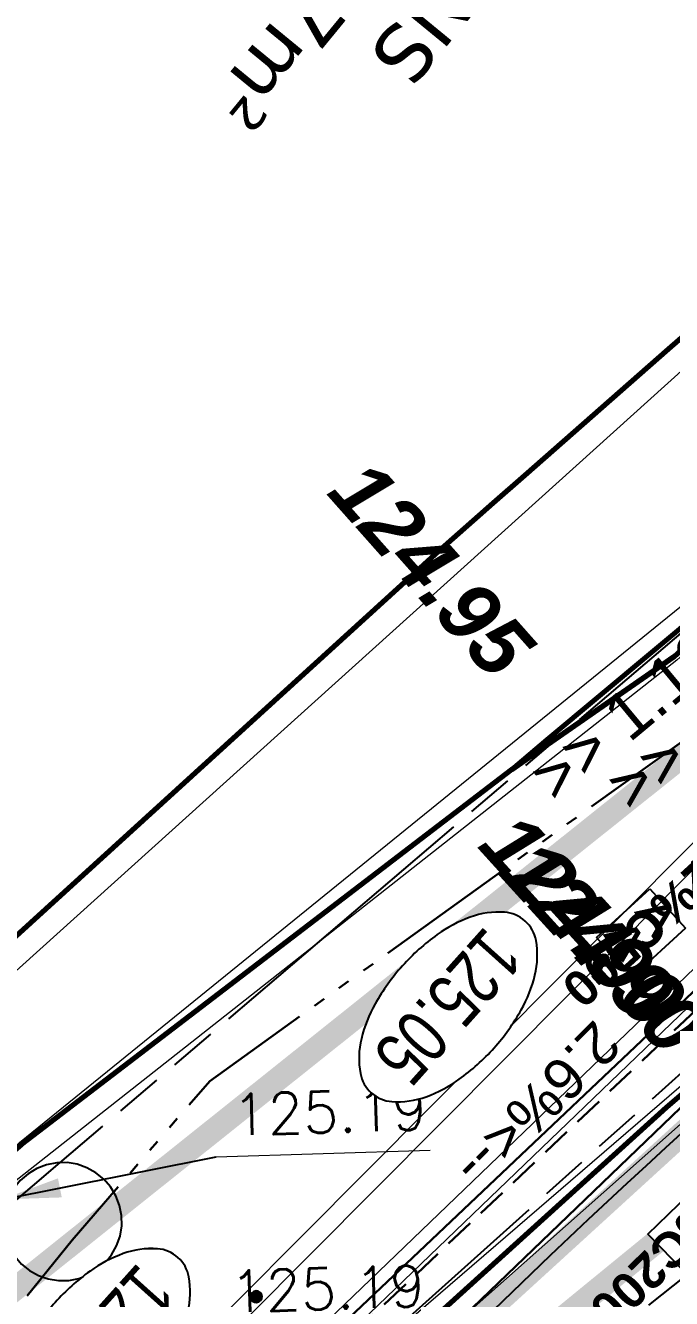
# Model space of a CAD drawing. Header units: metres. Extents: x -2858 to 512, y -1995 to 1252.
# Drawn here: x -1193.84 to -1188.38, y -920.83 to -910.06 of the extents above; entities that cross this region are included whole.
import ezdxf
from ezdxf import colors
from ezdxf.entities.mleader import LeaderData, LeaderLine
from ezdxf.enums import TextEntityAlignment as Align
from ezdxf.lldxf.tags import DXFTag
from ezdxf.math import Vec2, Vec3

# ---------------------------------------------------------------- set-up
doc = ezdxf.new("R2010")
doc.units = ezdxf.units.M
for name, pattern in [('AEP-2', [3.9, 2.5, -0.2, 0.4, -0.2, 0.4, -0.2]), ('CACHE', [0.375, 0.25, -0.125]), ('ECL-3', [1.82, 1.2, -0.155, 0, -0.155, 0, -0.155, 0, -0.155]), ('EU-200', [2.85, 2.5, -0.35])]:
    doc.linetypes.add(name, pattern=pattern)
for name, color, linetype in [('&G_05_VU_02', 7, 'Continuous'), ('--ui- Rsx Humides- EP texte', 5, 'Continuous'), ('04-NIV-COT', 1, 'Continuous'), ('05.2-EP-TXT', 5, 'Continuous'), ('06-EU-TXT', 24, 'Continuous'), ('07-AEP-RES', 94, 'AEP-2'), ('09-BT-RES', 1, 'BT3X150'), ('10-ECL-LUM', 32, 'Continuous')]:
    doc.layers.add(name, color=color, linetype=linetype)
for name, color, linetype, lineweight, true_color in [('03-HCH-15x30-0 à 10cm', 7, 'Continuous', 0, 0xb3ffff), ('Ass - EP - Réseau', 5, 'Continuous', 0, 0x0000ff), ('Ass - EP - Textes - Tronçons', 5, 'Continuous', 0, 0x0000ff), ('Ass - EU - Réseau', 1, 'Continuous', 0, 0xff0000), ('Surface Projet - Textes - Altitudes', 7, 'Continuous', 0, 0x333399), ('Surface PROJET VOIRIE - Cotations - Cotation Points', 7, 'Continuous', 0, 0xc02000), ('Surface PROJET VOIRIE - Entrées en terre talus', 5, 'Continuous', 0, 0x0000ff), ("Surface PROJET VOIRIE - Réseaux d'écoulement", 7, 'Ligne écoulement', 70, 0x33cccc), ('Surface PROJET VOIRIE - Surfaces projet', 7, 'Continuous', 0, 0x333399), ('Surface PROJET VOIRIE - Textes - Altitudes', 7, 'Continuous', 0, 0x333399), ('Surface PROJET VOIRIE - Textes - Pente des côtés', 7, 'Continuous', 0, 0x333399)]:
    doc.layers.add(name, color=color, linetype=linetype, lineweight=lineweight, true_color=true_color)
for name, color, linetype, lineweight in [('04-NIV-MSQ', 255, 'Continuous', 0), ('05.2-EP-400PVC', 5, 'Continuous', 30), ('06-EU-200PVC', 24, 'EU-200', 30), ('10-ECL-U1000R2V+TPC63', 32, 'ECL-3', 30), ('11-TEL-PVC28X2', 6, 'CACHE', 30), ('11-TEL-PVC45X3', 6, 'Continuous', 30)]:
    doc.layers.add(name, color=color, linetype=linetype, lineweight=lineweight)
doc.styles.add('Altitude Surfaces projet', font='arialbi.ttf', dxfattribs={"height": 0.5})
doc.styles.add('ARIAL', font='arial.ttf')
doc.styles.add('ARIAL GRAS', font='arialbd.ttf')
doc.styles.add('Cotation', font='romans.shx')
doc.styles.add('CoteHor.3', font='arial.ttf', dxfattribs={"height": 0.0017})
doc.styles.add('Mensura_Standard', font='arial.ttf', dxfattribs={"height": 1})
doc.styles.add('Pente en plan', font='arial.ttf', dxfattribs={"height": 0.35})
doc.styles.add('Pente Surfaces projet', font='arial.ttf', dxfattribs={"height": 0.4})
doc.styles.get("Standard").update_dxf_attribs({"font": 'arial.ttf'})
doc.linetypes.add('BT3X150', pattern='A,1.5,-0.05,[133,ltypeshp.shx,S=0.05,R=0,X=-0.05,Y=0],-0.05,1.5,-0.15,0.4,-0.15,0.4,-0.15', length=4.35)
tags = doc.linetypes.add('Ligne écoulement', pattern='A,5,[">",Mensura_Standard,S=2,R=0,X=0,Y=-1],0', length=5).pattern_tags.tags
tags[13:14] = [DXFTag(74, 4), DXFTag(75, 0), DXFTag(340, '0'), DXFTag(46, 0.0), DXFTag(50, 0.0), DXFTag(44, 0.0), DXFTag(45, 0.0)]
doc.dimstyles.get("Standard").update_dxf_attribs({"dimtxt": 0.18, "dimasz": 0.18, "dimexe": 0.18, "dimexo": 0.0625, "dimgap": 0.09, "dimtad": 0, "dimtih": 1, "dimtoh": 1, "dimdec": 4, "dimzin": 0, "dimdsep": 46, "dimtxsty": 'Standard', "dimcen": 0.09, "dimadec": 0, "dimazin": 0, "dimtfac": 1, "dimtdec": 4, "dimtofl": 0, "dimtmove": 0, "dimatfit": 3, "dimfxl": 1, "dimtolj": 1, "dimtzin": 0, "dimarcsym": 0})

# ---------------------------------------------------------------- blocks, each defined once
blk = doc.blocks.new('ECL-LUM1')
at = {"true_color": 0xf8991e}
h = blk.add_hatch(color=30, dxfattribs=at)
h.dxf.hatch_style = 1
edge = h.paths.add_edge_path()
edge.add_arc((0, 0), 0.125, 0, 360)
at = {"color": 30, "true_color": 0xf8991e}
blk.add_circle((0, 0), 0.125, dxfattribs=at)
at = {"color": 30, "lineweight": 0, "true_color": 0xf8991e}
blk.add_wipeout([(0, 0.75), (-0.0434, 0.7462), (-0.0855, 0.7349), (-0.125, 0.7165), (-0.1607, 0.6915), (-0.1915, 0.6607), (-0.2165, 0.625), (-0.2349, 0.5855), (-0.2462, 0.5434), (-0.25, 0.5), (-0.2462, 0.4566), (-0.2349, 0.4145), (-0.2165, 0.375), (-0.1915, 0.3393), (-0.1607, 0.3085), (-0.125, 0.2835), (-0.0855, 0.2651), (-0.0434, 0.2538), (0, 0.25), (0.0434, 0.2538), (0.0855, 0.2651), (0.125, 0.2835), (0.1607, 0.3085), (0.1915, 0.3393), (0.2165, 0.375), (0.2349, 0.4145), (0.2462, 0.4566), (0.25, 0.5), (0.2462, 0.5434), (0.2349, 0.5855), (0.2165, 0.625), (0.1915, 0.6607), (0.1607, 0.6915), (0.125, 0.7165), (0.0855, 0.7349), (0.0434, 0.7462)], dxfattribs=at)
at = {"layer": '&G_05_VU_02'}
h = blk.add_hatch(dxfattribs=at)
h.set_pattern_fill('ANGLE', color=256)
h.set_pattern_definition([(0, (0, 0), (0, 6.985), [5.08, -1.905]), (90, (0, 0), (-6.985, 4e-16), [5.08, -1.905])])
h.paths.add_polyline_path([(0, 0.75), (-0.0434, 0.7462), (-0.0855, 0.7349), (-0.125, 0.7165), (-0.1607, 0.6915), (-0.1915, 0.6607), (-0.2165, 0.625), (-0.2349, 0.5855), (-0.2462, 0.5434), (-0.25, 0.5), (-0.2462, 0.4566), (-0.2349, 0.4145), (-0.2165, 0.375), (-0.1915, 0.3393), (-0.1607, 0.3085), (-0.125, 0.2835), (-0.0855, 0.2651), (-0.0434, 0.2538), (0, 0.25), (0.0434, 0.2538), (0.0855, 0.2651), (0.125, 0.2835), (0.1607, 0.3085), (0.1915, 0.3393), (0.2165, 0.375), (0.2349, 0.4145), (0.2462, 0.4566), (0.25, 0.5), (0.2462, 0.5434), (0.2349, 0.5855), (0.2165, 0.625), (0.1915, 0.6607), (0.1607, 0.6915), (0.125, 0.7165), (0.0855, 0.7349), (0.0434, 0.7462)])
at = {"color": 30, "true_color": 0xf8991e, "flags": 128}
blk.add_lwpolyline([(0, 0.75), (-0.0434, 0.7462), (-0.0855, 0.7349), (-0.125, 0.7165), (-0.1607, 0.6915), (-0.1915, 0.6607), (-0.2165, 0.625), (-0.2349, 0.5855), (-0.2462, 0.5434), (-0.25, 0.5), (-0.2462, 0.4566), (-0.2349, 0.4145), (-0.2165, 0.375), (-0.1915, 0.3393), (-0.1607, 0.3085), (-0.125, 0.2835), (-0.0855, 0.2651), (-0.0434, 0.2538), (0, 0.25), (0.0434, 0.2538), (0.0855, 0.2651), (0.125, 0.2835), (0.1607, 0.3085), (0.1915, 0.3393), (0.2165, 0.375), (0.2349, 0.4145), (0.2462, 0.4566), (0.25, 0.5), (0.2462, 0.5434), (0.2349, 0.5855), (0.2165, 0.625), (0.1915, 0.6607), (0.1607, 0.6915), (0.125, 0.7165), (0.0855, 0.7349), (0.0434, 0.7462)], close=True, dxfattribs=at)
blk.add_lwpolyline([(0, 0), (0, 0.25)], dxfattribs=at)
blk = doc.blocks.new('NIV-HG')
h = blk.add_hatch(color=256)
edge = h.paths.add_edge_path()
edge.add_arc((0.1, -0.1), 0.0187, 180, 360)
edge.add_arc((0.1, -0.1), 0.0187, 0, 180)
blk.add_lwpolyline([(0.0812, -0.1, 1), (0.1187, -0.1, 1)], format="xyb", close=True)
at = {"layer": '04-NIV-MSQ', "flags": 128}
blk.add_lwpolyline([(0.175, -0.375), (0.1811, -0.3387), (0.1985, -0.3063), (0.2379, -0.2654), (0.2848, -0.2336), (0.3404, -0.2087), (0.3988, -0.1915), (0.4739, -0.1791), (0.55, -0.175), (0.6261, -0.1791), (0.7012, -0.1915), (0.7596, -0.2087), (0.8152, -0.2336), (0.8621, -0.2654), (0.9015, -0.3063), (0.9189, -0.3387), (0.925, -0.375), (0.9189, -0.4113), (0.9015, -0.4437), (0.8621, -0.4846), (0.8152, -0.5164), (0.7596, -0.5413), (0.7012, -0.5585), (0.6261, -0.5709), (0.55, -0.575), (0.4739, -0.5709), (0.3988, -0.5585), (0.3404, -0.5413), (0.2848, -0.5164), (0.2379, -0.4846), (0.1985, -0.4437), (0.1811, -0.4113)], close=True, dxfattribs=at)
blk.add_wipeout([(0.175, -0.375), (0.1811, -0.3387), (0.1985, -0.3063), (0.2379, -0.2654), (0.2848, -0.2336), (0.3404, -0.2087), (0.3988, -0.1915), (0.4739, -0.1791), (0.55, -0.175), (0.6261, -0.1791), (0.7012, -0.1915), (0.7596, -0.2087), (0.8152, -0.2336), (0.8621, -0.2654), (0.9015, -0.3063), (0.9189, -0.3387), (0.925, -0.375), (0.9189, -0.4113), (0.9015, -0.4437), (0.8621, -0.4846), (0.8152, -0.5164), (0.7596, -0.5413), (0.7012, -0.5585), (0.6261, -0.5709), (0.55, -0.575), (0.4739, -0.5709), (0.3988, -0.5585), (0.3404, -0.5413), (0.2848, -0.5164), (0.2379, -0.4846), (0.1985, -0.4437), (0.1811, -0.4113)]).dxf.layer = '04-NIV-MSQ'
blk.add_lwpolyline([(0.175, -0.375, 0.166601), (0.1985, -0.4437, 0.105514), (0.2848, -0.5164, 0.068239), (0.3988, -0.5585, 0.054409), (0.55, -0.575, 0.054409), (0.7012, -0.5585, 0.068239), (0.8152, -0.5164, 0.105514), (0.9015, -0.4437, 0.166601), (0.925, -0.375, 0.166601), (0.9015, -0.3063, 0.105514), (0.8152, -0.2336, 0.068239), (0.7012, -0.1915, 0.054409), (0.55, -0.175, 0.054409), (0.3988, -0.1915, 0.068239), (0.2848, -0.2336, 0.105514), (0.1985, -0.3063, 0.166601)], format="xyb", close=True)
at = {"style": 'ARIAL', "width": 0.75}
blk.add_attdef('COTE', text='', height=0.175, dxfattribs=at).set_placement((0.55, -0.375), align=Align.MIDDLE_CENTER)
blk = doc.blocks.new('MENSURA_LEADER73', base_point=(-1148.47, -939.471))
at = {"layer": 'Surface PROJET VOIRIE - Cotations - Cotation Points'}
blk.add_line((-1148.47, -939.471), (-1146.66, -939.471), dxfattribs=at)
at = {"layer": 'Surface PROJET VOIRIE - Cotations - Cotation Points', "style": 'Cotation'}
blk.add_text('125.19', height=0.35, dxfattribs=at).set_placement((-1148.325, -938.946), align=Align.TOP_LEFT)
blk = doc.blocks.new('MENSURA_LEADER74', base_point=(-1148.534, -940.964))
at = {"layer": 'Surface PROJET VOIRIE - Cotations - Cotation Points'}
blk.add_line((-1148.534, -940.964), (-1146.723, -940.964), dxfattribs=at)
at = {"layer": 'Surface PROJET VOIRIE - Cotations - Cotation Points', "style": 'Cotation'}
blk.add_text('125.19', height=0.35, dxfattribs=at).set_placement((-1148.388, -940.439), align=Align.TOP_LEFT)
blk = doc.blocks.new('PENTE')
at = {"layer": 'Surface PROJET VOIRIE - Textes - Pente des côtés', "color": 24, "true_color": 0x993300, "style": 'Pente Surfaces projet'}
blk.add_text('>> 4.01% >>', height=0.4, rotation=172.2329, dxfattribs=at).set_placement((3055.659, -597.692), align=Align.MIDDLE_CENTER)
at = {"layer": 'Surface PROJET VOIRIE - Textes - Pente des côtés', "color": 96, "true_color": 0x008000, "style": 'Pente Surfaces projet'}
for s, rotation, p in [('>> 1.23% >>', 173.0658, (3054.709, -598.624)), ('>> 1.13% >>', 176.0532, (3055.115, -599.2))]:
    blk.add_text(s, height=0.4, rotation=rotation, dxfattribs=at).set_placement(p, align=Align.MIDDLE_CENTER)
blk = doc.blocks.new('ALTI')
at = {"layer": 'Surface PROJET VOIRIE - Textes - Altitudes', "color": 24, "true_color": 0x993300, "style": 'Altitude Surfaces projet'}
for rotation, p in [(84.1491, (3584.665, -890.229)), (84.1131, (3584.614, -890.509))]:
    blk.add_text('124.90', height=0.5, rotation=rotation, dxfattribs=at).set_placement(p, align=Align.MIDDLE_LEFT)
at = {"layer": 'Surface PROJET VOIRIE - Textes - Altitudes', "color": 96, "true_color": 0x008000, "style": 'Altitude Surfaces projet'}
blk.add_text('124.95', height=0.5, rotation=83.395, dxfattribs=at).set_placement((3583.24, -893.448), align=Align.MIDDLE_LEFT)
blk = doc.blocks.new('ASSAI')
at = {"layer": 'Ass - EP - Réseau', "flags": 128}
for points in [[(1282.634, -335.428), (1261.011, -334.285)], [(1282.541, -335.583), (1261.002, -334.445)]]:
    blk.add_lwpolyline(points, dxfattribs=at)
at = {"layer": 'Ass - EU - Réseau', "flags": 128}
for points in [[(1277.716, -334.538), (1263.605, -333.477)], [(1277.76, -334.742), (1263.59, -333.677)]]:
    blk.add_lwpolyline(points, dxfattribs=at)
at = {"layer": 'Surface PROJET VOIRIE - Entrées en terre talus', "flags": 128}
blk.add_lwpolyline([(1286.48, -340.198), (1280.905, -339.536), (1278.513, -339.238), (1278.063, -339.202), (1274.574, -338.71), (1268.992, -338.138), (1268.384, -338.065), (1268.031, -338.022), (1266.425, -337.829), (1266.049, -337.783), (1264.873, -337.641), (1264.311, -337.563), (1263.809, -337.467), (1262.244, -337.214), (1255.507, -336.016), (1254.76, -335.88), (1254.385, -335.811), (1254.137, -335.776), (1253.883, -336.218), (1253.469, -336.97), (1252.196, -339.301), (1249.707, -343.716), (1247.91, -346.844)], dxfattribs=at)
blk.add_lwpolyline([(1263.25, -335.544), (1264.415, -335.679), (1265.68, -335.842), (1266.625, -335.968), (1267.191, -336.044), (1267.265, -336.054), (1269.569, -336.389), (1269.957, -336.445), (1269.597, -336.36), (1268.33, -336.059), (1267.236, -335.94), (1266.653, -335.877), (1264.843, -335.681), (1263.231, -335.477), (1261.632, -335.323), (1262.478, -335.431)], close=True, dxfattribs=at)
at = {"layer": "Surface PROJET VOIRIE - Réseaux d'écoulement", "flags": 128}
for points in [[(1275.763, -328.747), (1277.445, -332.038), (1277.764, -334.134), (1277.764, -334.135), (1277.764, -334.135), (1277.764, -334.135), (1277.637, -334.131), (1276.082, -334.078), (1274.461, -333.907), (1271.21, -333.564), (1270.464, -333.466), (1269.419, -333.388), (1268.701, -333.294), (1263.104, -332.546), (1262.888, -332.402), (1258.656, -331.344), (1257.183, -331.203), (1256.849, -330.922), (1256.537, -330.475), (1252.201, -327.953), (1251.895, -327.775)], [(1278.894, -337.689), (1275.413, -337.464), (1275.086, -337.418), (1269.957, -336.445), (1269.597, -336.36), (1268.33, -336.059), (1267.236, -335.94), (1266.653, -335.877), (1264.843, -335.681)], [(1269.957, -336.445), (1269.569, -336.389), (1267.265, -336.054), (1267.191, -336.044), (1266.625, -335.968), (1265.68, -335.842)], [(1274.574, -338.71), (1268.992, -338.138), (1268.384, -338.065), (1268.031, -338.022), (1266.425, -337.829), (1266.049, -337.783), (1264.873, -337.641)]]:
    blk.add_lwpolyline(points, dxfattribs=at)
at = {"layer": 'Surface PROJET VOIRIE - Surfaces projet', "flags": 128}
for points in [[(1292.522, -315.148), (1289.661, -321.125), (1289.46, -321.121), (1288.692, -322.798), (1284.228, -330.343), (1283.286, -331.496), (1281.626, -333.029), (1279.925, -333.892), (1278.393, -334.264), (1276.081, -334.258), (1268.701, -333.294), (1262.888, -332.402), (1258.656, -331.344), (1257.094, -330.799), (1251.895, -327.775), (1247.234, -325.142), (1240.193, -320.629), (1237.369, -318.032), (1232.553, -323.998), (1236.449, -324.829), (1243.473, -329.261), (1243.564, -330.564), (1239.049, -327.756), (1235.064, -333.686)], [(1246.459, -345.16), (1250.973, -338.254), (1248.619, -336.752), (1250.156, -334.701), (1251.682, -335.67), (1253.464, -332.626), (1257.876, -334.343), (1260.408, -335.103), (1260.488, -335.176), (1268.337, -336.019), (1275.713, -337.315), (1278.768, -337.525), (1281.419, -336.586), (1283.25, -336.101), (1285.871, -333.318), (1286.812, -335.21), (1287.062, -337.629), (1287.173, -340.457), (1288.694, -340.613), (1288.424, -337.512), (1288.093, -334.944), (1286.66, -331.828), (1291.034, -324.195), (1292.093, -322.524)], [(1241.64, -357.86), (1254.135, -335.771), (1264.337, -337.391), (1278.56, -338.922), (1286.491, -340.123), (1286.602, -336.278), (1285.584, -334.088), (1283.071, -336.43), (1278.894, -337.689), (1275.084, -337.443), (1267.248, -336.183), (1260.488, -335.176), (1253.704, -333.048), (1252.093, -335.871), (1250.571, -339.727), (1246.713, -345.176)]]:
    blk.add_lwpolyline(points, dxfattribs=at)
blk.add_lwpolyline([(1274.719, -317.597), (1269.121, -314.57), (1264.543, -322.669), (1270.243, -326.336), (1270.872, -325.848), (1275.763, -328.747), (1276.859, -328.187), (1282.452, -331.064), (1286.953, -322.962), (1288.187, -323.101), (1283.218, -331.217), (1281.55, -332.744), (1277.764, -334.134), (1271.241, -333.38), (1261.511, -331.759), (1257.682, -330.574), (1262.27, -322.845), (1268.429, -313.597), (1274.905, -316.871)], close=True, dxfattribs=at)
at = {"layer": 'Surface PROJET VOIRIE - Cotations - Cotation Points', "rotation": 133.5650505867652}
for name, p in [('MENSURA_LEADER74', (1275.19, -335.139)), ('MENSURA_LEADER73', (1274.064, -336.122))]:
    blk.add_blockref(name, p, dxfattribs=at)
at = {"layer": 'Ass - EP - Textes - Tronçons', "style": 'Pente en plan'}
blk.add_text(' 2.6%<--', height=0.35, rotation=356.9741, dxfattribs=at).set_placement((1271.844, -334.664), align=Align.BOTTOM_CENTER)
at = {"layer": 'Surface PROJET VOIRIE - Textes - Altitudes', "color": 105, "true_color": 0x339966, "style": 'CoteHor.3'}
for s, p in [('124.87', (1269.597, -336.359)), ('124.87', (1269.569, -336.388)), ('124.87', (1269.957, -336.445)), ('124.83', (1266.426, -337.828)), ('124.83', (1268.031, -338.022)), ('124.84', (1268.384, -338.064)), ('124.84', (1268.992, -338.138))]:
    blk.add_text(s, height=0.0017, rotation=133.5651, dxfattribs=at).set_placement(p, align=Align.TOP_LEFT)
at = {"layer": 'Surface PROJET VOIRIE - Cotations - Cotation Points', "linetype": 'Continuous', "lineweight": 0}
blk.add_leader([(1275.542, -337.232), (1274.064, -336.122)], dimstyle='Standard', override={"dimasz": 0.5}, dxfattribs=at)

msp = doc.modelspace()

# ---------------------------------------------------------------- linework, layer by layer
at = {"layer": '06-EU-200PVC', "const_width": 0.2, "flags": 128}
msp.add_lwpolyline([(-1146.569, -909.409), (-1151.066, -902.967), (-1160.538, -905.572), (-1180.452, -912.388), (-1185.207, -916.618), (-1191.976, -922.8), (-1194.725, -926.696), (-1187.49, -948.357), (-1184.501, -966.698), (-1181.419, -976.164), (-1171.585, -993.303), (-1187.458, -1005.243)], dxfattribs=at)

# ---------------------------------------------------------------- next in the draw order: block references
at = {"layer": '10-ECL-LUM', "color": 254, "true_color": 0xffffc1, "xscale": 2, "yscale": 2, "zscale": 2, "rotation": 45.84126023670751}
msp.add_blockref('ECL-LUM1', (-1192.809, -920.873), dxfattribs=at)

# ---------------------------------------------------------------- next in the draw order: linework, layer by layer
at = {"layer": '03-HCH-15x30-0 à 10cm', "const_width": 0.2, "flags": 128}
for points in [[(-1189.404, -948.937), (-1191.061, -943.396), (-1192.521, -940.962), (-1193.423, -938.246), (-1196.086, -929.221), (-1196.141, -924.813), (-1194.314, -921.052), (-1180.107, -909.711), (-1173.608, -905.99)], [(-1190.05, -938.335), (-1190.487, -936.784), (-1192.633, -929.73), (-1192.749, -925.631), (-1191.532, -923.233), (-1190.104, -921.652), (-1180.297, -913.639), (-1178.158, -911.901), (-1174.339, -909.793), (-1174.039, -910.919), (-1165.28, -908.653), (-1163.016, -908.121)]]:
    msp.add_lwpolyline(points, dxfattribs=at)
at = {"layer": '05.2-EP-400PVC', "flags": 128}
msp.add_lwpolyline([(-1183.602, -976.234), (-1188.949, -949.398), (-1195.384, -928.797), (-1195.414, -925.07), (-1179.584, -910.077), (-1169.809, -901.992)], dxfattribs=at)
at = {"layer": '07-AEP-RES', "flags": 128}
msp.add_lwpolyline([(-1151.798, -901.327), (-1179.485, -911.02), (-1191.259, -921.577), (-1195.283, -926.471), (-1195.181, -927.894), (-1196.227, -928.164)], dxfattribs=at)
at = {"layer": '09-BT-RES', "flags": 128}
msp.add_lwpolyline([(-1150.714, -906.444, 0.212428), (-1152.049, -904.93), (-1179.102, -911.585, -0.052006), (-1182.704, -914.962, 0.060964), (-1193.243, -924.489, 0.194531), (-1193.948, -925.538, 0.236401), (-1189.055, -940.923, 0.001492)], format="xyb", dxfattribs=at)
at = {"layer": '11-TEL-PVC45X3', "flags": 128}
msp.add_lwpolyline([(-1155.84, -904.881), (-1179.656, -910.904), (-1193.576, -924.285), (-1193.752, -925.901), (-1193.808, -926.823), (-1193.246, -929.811), (-1186.623, -949.452), (-1186.642, -949.944), (-1185.173, -959.784), (-1182.499, -973.1), (-1182.213, -974.068), (-1175.707, -985.272)], dxfattribs=at)

# ---------------------------------------------------------------- next in the draw order: block references
at = {"layer": '04-NIV-COT', "xscale": 2.600000000000001, "yscale": 2.600000000000001, "zscale": 2.600000000000001, "rotation": 228.1617603435354}
msp.add_blockref('NIV-HG', (-1191.522, -920.791), dxfattribs=at).add_auto_attribs({'COTE': '125.20'})

# ---------------------------------------------------------------- next in the draw order: texts
at = {"layer": '06-EU-TXT', "insert": (-1188.225, -920.208), "char_height": 0.3, "attachment_point": 5, "rotation": 224.2192, "style": 'ARIAL GRAS', "bg_fill": 19, "box_fill_scale": 1.25, "bg_fill_color": 256, "bg_fill_transparency": 0}
msp.add_mtext_dynamic_manual_height_columns('<2,9%%%C200', width=0.4594, gutter_width=7.5, heights=[0], dxfattribs=at)

# ---------------------------------------------------------------- next in the draw order: leaders
at = {"layer": '--ui- Rsx Humides- EP texte', "color": 5, "linetype": 'ByBlock', "ltscale": 2}
ml = msp.add_multileader_mtext('Standard', dxfattribs=at)
ml.set_content('{\\fVerdana|b0|i0|c0|p34;\\LBassin de rétention type infiltration ballast\\l hyp 20ANS\\PVolume utile =152m3 V réel:456m3 surface au sol 347m²\\PSOIT HT REMPLISSAGE 1,31ml}', color=5)
ml.set_leader_properties()
ml.build(insert=Vec2(0, 0))
ml.multileader.update_dxf_attribs({"has_text_frame": 1, "text_right_attachment_type": 6, "dogleg_length": 0.36, "arrow_head_size": 1.04})
ctx = ml.context
ctx.base_point, ctx.char_height, ctx.arrow_head_size, ctx.landing_gap_size, ctx.plane_origin, ctx.plane_x_axis, ctx.plane_y_axis = Vec3(-1179.242, -896.317), 0.48, 1.04, 0.32, Vec3(-1194.925, -921.981), Vec3(-0.634365, -0.773033), Vec3(0.773033, -0.634365)
ctx.right_attachment = 6
notes = []
notes.append((ctx, [(0, (1, 1, 0), (-1179.014, -896.039), (-0.634365, -0.773033), 0.36, [(0, [(-1171.891, -888.593)], 0, [])])]))
ctx.mtext.insert, ctx.mtext.text_direction, ctx.mtext.rotation, ctx.mtext.flow_direction = Vec3(-1179.213, -896.755), Vec3(-0.634365, -0.773033), 0.043028, 5
ctx.mtext.has_bg_fill, ctx.mtext.bg_color, ctx.mtext.bg_scale_factor, ctx.mtext.bg_transparency, ctx.mtext.use_window_bg_color = 1, -1027028792, 1.5, 0, 1
for ctx, leaders in notes:
    for number, flags, end, landing, length, lines in leaders:
        leader = LeaderData()
        leader.index, (leader.has_last_leader_line, leader.has_dogleg_vector, leader.attachment_direction) = number, flags
        leader.last_leader_point, leader.dogleg_vector, leader.dogleg_length = Vec3(end), Vec3(landing), length
        for number, points, colour, breaks in lines:
            line = LeaderLine()
            line.index, line.vertices, line.color, line.breaks = number, Vec3.list(points), colors.encode_raw_color(colour), breaks
            leader.lines.append(line)
        ctx.leaders.append(leader)

# ---------------------------------------------------------------- next in the draw order: linework, layer by layer
at = {"layer": '10-ECL-U1000R2V+TPC63', "flags": 128}
msp.add_lwpolyline([(-1156.606, -898.85), (-1172.862, -905.906), (-1180.052, -909.679), (-1187.383, -915.466), (-1192.283, -918.988), (-1193.447, -920.332), (-1194.879, -922.11), (-1195.662, -923.516), (-1196.01, -926.345), (-1193.677, -937.541), (-1189.927, -946.718), (-1188.516, -956.569), (-1186.759, -966.538), (-1184.192, -975.542), (-1181.123, -981.74), (-1175.054, -990.082), (-1174.944, -993.314), (-1176.137, -995.88), (-1182.331, -1000.01), (-1178.888, -1005.025)], dxfattribs=at)
at = {"layer": '11-TEL-PVC28X2', "color": 0, "flags": 128}
msp.add_lwpolyline([(-1159.674, -898.965), (-1159.403, -901.209, -0.37262), (-1161.356, -904.106), (-1179.588, -910.28), (-1193.608, -923.522), (-1195.035, -927.36), (-1189.166, -944.258), (-1187.601, -949.762), (-1184.908, -965.726), (-1183.704, -971.766), (-1179.902, -980.336), (-1175.082, -988.094), (-1165.224, -999.889), (-1153.242, -990.904)], format="xyb", dxfattribs=at)

# ---------------------------------------------------------------- next in the draw order: texts
at = {"layer": '05.2-EP-TXT', "insert": (-1188.636, -917.733), "char_height": 0.3, "attachment_point": 5, "rotation": 222.4756, "style": 'ARIAL GRAS', "bg_fill": 19, "box_fill_scale": 1.25, "bg_fill_color": 256, "bg_fill_transparency": 0}
msp.add_mtext_dynamic_manual_height_columns('2%%%C500', width=0.4594, gutter_width=7.5, heights=[0], dxfattribs=at)

# ---------------------------------------------------------------- next in the draw order: block references
at = {"layer": '05.2-EP-TXT', "rotation": 228.1617603435354}
msp.add_blockref('ASSAI', (-91.968, -194.614), dxfattribs=at)

# ---------------------------------------------------------------- next in the draw order: block references
at = {"layer": 'Surface Projet - Textes - Altitudes', "rotation": 228.1617603435354}
msp.add_blockref('ALTI', (1864.659, 1159.814), dxfattribs=at)
at = {"layer": 'Surface PROJET VOIRIE - Textes - Pente des côtés', "rotation": 223.6617603435353}
msp.add_blockref('PENTE', (1435.59, 760.299), dxfattribs=at)

# ---------------------------------------------------------------- next in the draw order: block references
at = {"layer": '04-NIV-COT', "xscale": 2.600000000000001, "yscale": 2.600000000000001, "zscale": 2.600000000000001, "rotation": 228.1617603435354}
msp.add_blockref('NIV-HG', (-1188.586, -917.946), dxfattribs=at).add_auto_attribs({'COTE': '125.05'})

# ---------------------------------------------------------------- next in the draw order: linework, layer by layer
at = {"layer": '07-AEP-RES', "color": 4, "flags": 128}
for points in [[(-1158.419, -907.471), (-1161.041, -890.685), (-1159.572, -889.187), (-1161.616, -874.249), (-1177.645, -879.383), (-1180.572, -881.178), (-1180.963, -885.604), (-1175.743, -904.501), (-1200.74, -925.802), (-1203.457, -927.962), (-1197.113, -933.866)], [(-1153.726, -908.305), (-1156.243, -907.044), (-1174.918, -911.051), (-1180.153, -913.987), (-1184.41, -917.592), (-1189.34, -921.489), (-1191.323, -923.627), (-1193.017, -925.75), (-1193.338, -928.846), (-1189.114, -941.026), (-1188.18, -940.86), (-1185.342, -947.917), (-1175.19, -943.987), (-1176.071, -941.603), (-1171.282, -939.381), (-1168.771, -937.734), (-1165.649, -945.366), (-1160.976, -959.603)]]:
    msp.add_lwpolyline(points, dxfattribs=at)

doc.saveas('drawing.dxf')
